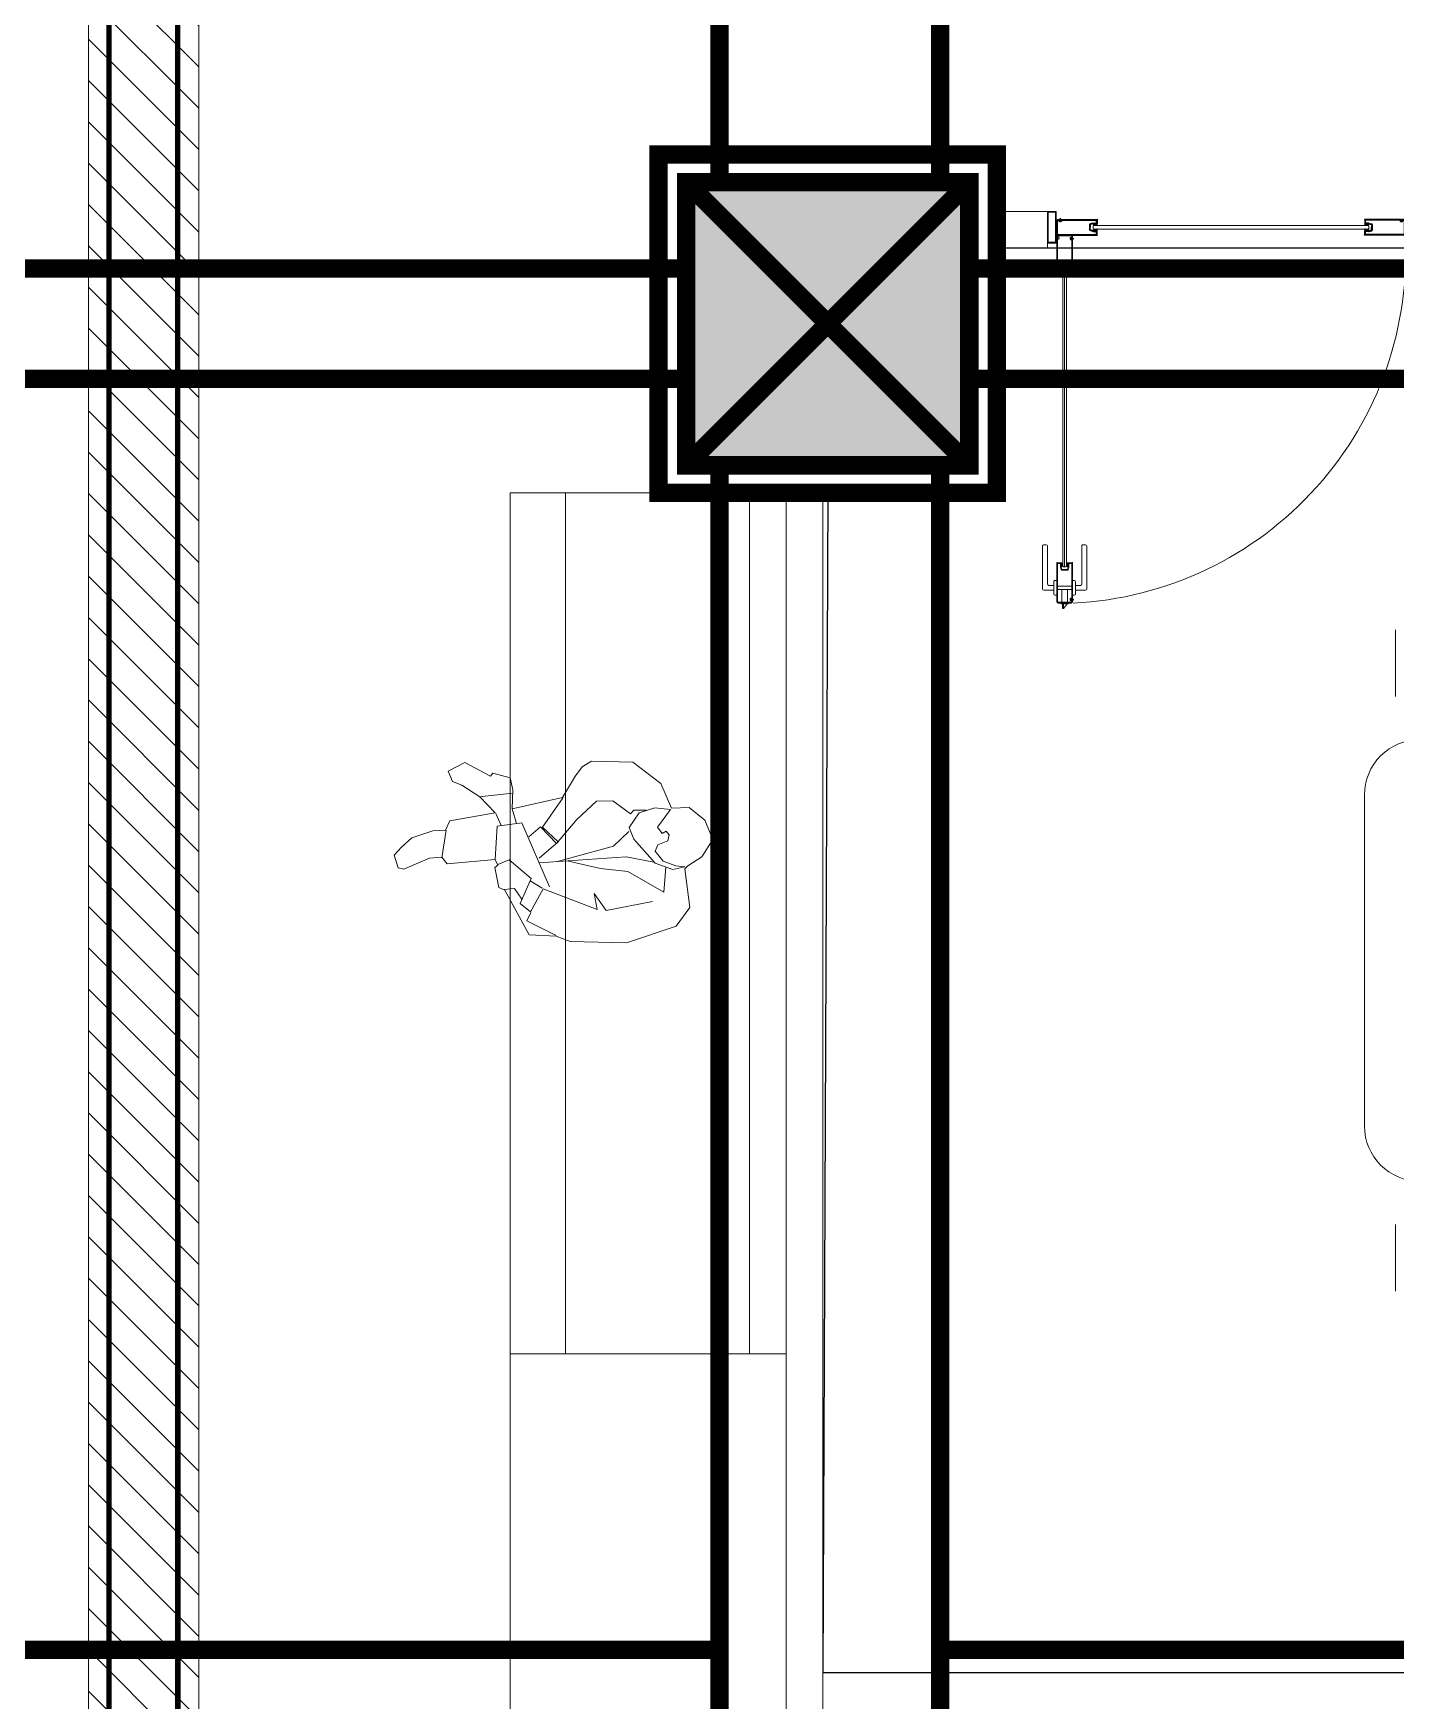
# Model space of a CAD drawing. Header units: millimetres. Extents: x -81374 to 485233, y -39075 to 157313.
# Drawn here: x 40441 to 44145, y -5063 to -532 of the extents above; entities that cross this region are included whole.
import ezdxf
from ezdxf.enums import TextEntityAlignment as Align

# ---------------------------------------------------------------- set-up
doc = ezdxf.new("R2010")
doc.units = ezdxf.units.MM
doc.linetypes.add('CENTER', pattern=[2, 1.25, -0.25, 0.25, -0.25])
doc.linetypes.add('HIDDEN', pattern=[0.375, 0.25, -0.125])
for name, color, linetype in [('2', 7, 'Continuous'), ('ceilings', 253, 'Continuous'), ('CEN', 252, 'CENTER'), ('Hatch 01_UC', 7, 'Continuous'), ('M-HVAC VRV PIPE', 152, 'Continuous')]:
    doc.layers.add(name, color=color, linetype=linetype)
for name, color, linetype, lineweight in [('CB-AC CABLE TRAY', 213, 'Continuous', 15), ('COPPER PIPE ', 4, 'Continuous', 30), ('G-IMPT', 8, 'Continuous', 5)]:
    doc.layers.add(name, color=color, linetype=linetype, lineweight=lineweight)
doc.styles.get("Standard").update_dxf_attribs({"font": 'arial.ttf'})

# ---------------------------------------------------------------- blocks, each defined once
blk = doc.blocks.new('ng')
at = {"layer": 'CEN', "color": 9, "linetype": 'HIDDEN', "lineweight": 0, "ltscale": 1500, "true_color": 0xc7c8ca}
for p, q in [((43504.9, 47819.7), (43504.9, 41150)), ((44104.9, 47819.7), (44104.9, 41150)), ((37748.3, 44369.7), (43504.9, 44369.7)), ((44104.9, 44369.7), (49521.3, 44369.7)), ((43422.9, 40915), (38022.9, 40915)), ((49492.9, 40915), (44192.9, 40915)), ((43422.9, 40615), (38022.9, 40615)), ((49492.9, 40615), (44192.9, 40615)), ((43504.9, 40380), (43504.9, 34965.8)), ((44104.9, 40380), (44104.9, 34965.8))]:
    blk.add_line(p, q, dxfattribs=at)
at = {"layer": 'CEN', "color": 9, "linetype": 'Continuous', "lineweight": 0, "true_color": 0xc7c8ca}
for p, q in [((43425.4, 41150), (44195.4, 40380)), ((43425.4, 40380), (44195.4, 41150))]:
    blk.add_line(p, q, dxfattribs=at)
for points in [[(43350.4, 41225), (44270.4, 41225), (44270.4, 40305), (43350.4, 40305)], [(43425.4, 41150), (44195.4, 41150), (44195.4, 40380), (43425.4, 40380)]]:
    blk.add_lwpolyline(points, close=True, dxfattribs=at)
blk = doc.blocks.new('A$C4A242C7C')
at = {"layer": '2', "color": 6, "linetype": 'Continuous'}
for p, q in [((0, 4), (0, 115.4)), ((0.4, 115.8), (0.6, 115.8)), ((1.4, 115), (13, 115)), ((2, 113), (10.5, 113)), ((2, 4), (2, 113)), ((10.5, 103.9), (10.5, 113)), ((10.6, 103.4), (12.8, 95.2)), ((14, 111.3), (12.5, 111.3)), ((12.5, 104.8), (12.5, 111.3)), ((14, 104.8), (12.5, 104.8)), ((14.8, 103.8), (12.5, 103.8)), ((12.5, 103.8), (14.7, 95.7)), ((13, 115), (13, 112.6)), ((14.7, 112.6), (13, 112.6)), ((14, 110), (14, 111.3)), ((14, 106.1), (14, 104.8)), ((14.3, 109.8), (15, 110)), ((14.3, 106.3), (15, 106.1)), ((14.7, 112.6), (15.2, 110.4)), ((14.7, 95.7), (22.5, 95.7)), ((14.8, 103.8), (15.2, 105.6)), ((30.3, 95.7), (22.5, 95.7)), ((30.3, 112.6), (29.8, 110.4)), ((30.2, 103.8), (29.8, 105.6)), ((30.7, 109.8), (30, 110)), ((30.7, 106.3), (30, 106.1)), ((30.2, 103.8), (32.5, 103.8)), ((32, 112.6), (30.3, 112.6)), ((32.5, 103.8), (30.3, 95.7)), ((31, 111.3), (32.5, 111.3)), ((31, 110), (31, 111.3)), ((31, 106.1), (31, 104.8)), ((31, 104.8), (32.5, 104.8)), ((32, 115), (32, 112.6)), ((43.6, 115), (32, 115)), ((34.4, 103.4), (32.2, 95.2)), ((32.5, 104.8), (32.5, 111.3)), ((34.5, 113), (43, 113)), ((34.5, 103.9), (34.5, 113)), ((43, 14.2), (43, 113)), ((44.6, 115.8), (44.4, 115.8)), ((45, 11.7), (45, 115.4)), ((30.3, 93.7), (14.7, 93.7)), ((4, 2), (41, 2)), ((4, 0), (41, 0)), ((38.5, 8.4), (38.5, 11.7)), ((42.5, 13.7), (40.5, 13.7)), ((40.5, 8.8), (40.5, 11.3)), ((42.5, 6.4), (40.5, 6.4)), ((44, 11.7), (40.9, 11.7)), ((44, 8.4), (40.9, 8.4)), ((43, 4), (43, 5.9)), ((44, 11.6), (44, 11.7)), ((44, 8.4), (44, 8.5)), ((44.4, 11.2), (44.5, 11.2)), ((44.4, 8.9), (44.5, 8.9)), ((45, 4), (45, 8.4))]:
    blk.add_line(p, q, dxfattribs=at)
for centre, radius, start, end in [((0.4, 115.4), 0.4, 90, 180), ((0.6, 115.4), 0.4, 0, 90), ((1.4, 115.4), 0.4, 180, 270), ((12.5, 103.9), 2, 180, 195), ((14.7, 95.7), 2, 195, 270), ((14.2, 110), 0.2, 180, 285), ((14.2, 106.1), 0.2, 75, 180), ((14.8, 110.3), 0.4, 285, 15), ((14.8, 105.7), 0.4, 345, 75), ((30.1, 110.3), 0.4, 165, 255), ((30.1, 105.7), 0.4, 105, 195), ((30.3, 95.7), 2, 270, 345), ((30.8, 110), 0.2, 255, 0), ((30.8, 106.1), 0.2, 0, 105), ((32.5, 103.9), 2, 345, 0), ((43.6, 115.4), 0.4, 270, 0), ((44.4, 115.4), 0.4, 90, 180), ((44.6, 115.4), 0.4, 0, 90), ((4, 4), 4, 180, 270), ((4, 4), 2, 180, 270), ((40.5, 11.7), 2, 90, 180), ((40.5, 8.4), 2, 180, 270), ((40.9, 11.3), 0.4, 90, 180), ((40.9, 8.8), 0.4, 180, 270), ((41, 4), 4, 270, 0), ((41, 4), 2, 270, 0), ((42.5, 14.2), 0.5, 270, 0), ((42.5, 5.9), 0.5, 0, 90), ((44.4, 11.6), 0.4, 180, 270), ((44.4, 8.5), 0.4, 90, 180), ((44.5, 11.7), 0.5, 270, 0), ((44.5, 8.4), 0.5, 0, 90)]:
    blk.add_arc(centre, radius, start, end, dxfattribs=at)
blk = doc.blocks.new('floor plan 1')
at = {"layer": 'G-IMPT', "ltscale": 500}
h = blk.add_hatch(color=8, dxfattribs=at)
h.dxf.hatch_style = 1
h.paths.add_polyline_path([(15185.1, -37369.6), (15955.1, -37369.6), (15955.1, -38139.6), (15185.1, -38139.6)])
at = {"layer": 'G-IMPT', "color": 8, "ltscale": 500}
for p, q in [((15583, -31216.5), (15583, -37294.6)), ((15683, -37294.6), (15683, -31216.5)), ((16433, -31954.9), (16433, -34954.9)), ((15583, -34088.1), (15583, -33988.1)), ((9088, -34088.1), (15583, -34088.1)), ((15683, -34954.9), (16433, -34954.9)), ((16433, -34954.9), (15683, -34954.9)), ((15683, -34954.9), (15683, -37294.6)), ((16283, -34954.9), (15783, -34954.9)), ((15783, -34954.9), (15783, -37294.6)), ((16283, -37294.6), (16283, -34954.9)), ((16433, -37294.6), (16433, -34954.9)), ((14026.3, -35125.4), (14026.3, -35306.3)), ((14111, -35573.9), (14111, -36473.9)), ((15683, -36675.2), (15683, -36775.2)), ((14026.3, -36922.4), (14026.3, -36741.4)), ((14896.7, -37020.1), (14896.7, -37053.5)), ((14904.7, -37016.8), (14900, -37016.8)), ((14903.5, -37004.2), (14901, -37003.5)), ((14903.5, -37004.4), (14901, -37003.9)), ((14903.5, -37004.6), (14901, -37004.3)), ((14903.5, -37004.8), (14901, -37004.8)), ((14903.5, -37005), (14901, -37005.2)), ((14903.5, -37005.2), (14901, -37005.7)), ((14903.5, -37005.4), (14901, -37006.1)), ((14903.5, -37005.4), (14903.5, -37004.2)), ((14908.8, -37004.2), (14903.5, -37004.2)), ((14908.8, -37005.4), (14903.5, -37005.4)), ((14904.7, -36999.2), (14904.7, -37003.3)), ((14904.7, -37006.4), (14904.7, -37105.3)), ((14905.2, -37003.8), (14905.2, -37003.8)), ((14905.2, -37006), (14905.2, -37006)), ((14905.3, -37005.4), (14905.3, -37004.2)), ((14905.6, -37003.3), (14905.6, -37003.4)), ((14905.6, -37003.3), (14908.6, -37003.3)), ((14905.6, -37006.4), (14905.6, -37006.4)), ((14905.6, -37006.4), (14908.6, -37006.4)), ((14906.6, -36999.2), (14906.6, -37000.9)), ((14906.6, -37008.8), (14906.6, -37103)), ((14907.1, -37001.4), (14909, -37001.4)), ((14907.1, -37005.4), (14907.1, -37004.2)), ((14907.1, -37008.4), (14909, -37008.4)), ((14943.7, -36995.4), (14908.5, -36995.4)), ((14943.7, -36997.3), (14908.5, -36997.3)), ((14908.8, -37005.4), (14908.8, -37004.2)), ((14909, -37003.7), (14909, -37006.1)), ((14910.9, -37003.3), (14910.9, -37006.4)), ((14916.6, -36993.2), (14916.6, -36995.4)), ((14935.6, -36993.2), (14916.6, -36993.2)), ((14916.6, -36995.4), (14935.6, -36995.4)), ((14917.5, -36995.4), (14917.5, -36996.9)), ((14934.7, -36995.4), (14917.5, -36995.4)), ((14917.5, -36996.9), (14934.7, -36996.9)), ((14918.5, -37032), (14918.5, -36996.9)), ((14918.5, -36996.9), (14933.8, -36996.9)), ((14920.4, -36991.8), (14929, -36980.4)), ((14920.4, -36993.2), (14920.4, -36991.8)), ((14929, -36993.2), (14929, -36980.4)), ((14929, -36980.4), (14931.8, -36980.4)), ((14931.8, -36980.4), (14931.8, -36993.2)), ((14933.8, -36996.9), (14933.8, -37032)), ((14934.7, -36996.9), (14934.7, -36995.4)), ((14935.6, -36995.4), (14935.6, -36993.2)), ((14945.6, -36999.2), (14945.6, -37103)), ((14947.5, -36999.2), (14947.5, -37105.3)), ((14947.5, -37016.8), (14952.2, -37016.8)), ((14955.5, -37020.1), (14955.5, -37053.5)), ((14866.2, -37033.5), (14866.2, -37150.6)), ((14896.7, -37030.1), (14869.6, -37030.1)), ((14879.6, -37150.6), (14879.6, -37046.8)), ((14882.9, -37043.5), (14896.7, -37043.5)), ((14900, -37056.8), (14904.7, -37056.8)), ((14904.7, -37041.6), (14904.7, -37032)), ((14904.7, -37032), (14947.5, -37032)), ((14947.5, -37041.6), (14904.7, -37041.6)), ((14933.8, -37032), (14918.5, -37032)), ((14947.5, -37032), (14947.5, -37041.6)), ((14952.2, -37056.8), (14947.5, -37056.8)), ((14955.5, -37030.1), (14982.7, -37030.1)), ((14969.3, -37043.5), (14955.5, -37043.5)), ((14972.7, -37150.6), (14972.7, -37046.8)), ((14986, -37033.5), (14986, -37150.6)), ((14905.1, -37105.6), (14905.2, -37105.6)), ((14906, -37104.9), (14917.1, -37104.9)), ((14914.7, -37103), (14906.6, -37103)), ((14914.7, -37093.8), (14916.8, -37086)), ((14914.7, -37094.3), (14914.7, -37103)), ((14916.6, -37094.2), (14918.7, -37086.5)), ((14918.7, -37094.2), (14916.6, -37094.2)), ((14918, -37095.1), (14916.6, -37095.1)), ((14916.6, -37095.1), (14916.6, -37101.3)), ((14918, -37101.3), (14916.6, -37101.3)), ((14917.1, -37102.6), (14918.6, -37102.6)), ((14917.1, -37104.9), (14917.1, -37102.6)), ((14918, -37096.4), (14918, -37095.1)), ((14918, -37100.1), (14918, -37101.3)), ((14918.2, -37096.5), (14918.9, -37096.4)), ((14918.2, -37099.9), (14918.9, -37100.1)), ((14918.6, -37102.6), (14919.2, -37100.5)), ((14918.7, -37084.6), (14933.5, -37084.6)), ((14918.7, -37086.5), (14926.1, -37086.5)), ((14918.7, -37094.2), (14919.2, -37095.9)), ((14921.3, -37095.6), (14922.8, -37094.1)), ((14921.3, -37095.6), (14921.3, -37895.1)), ((14922.8, -37094.1), (14929.4, -37094.1)), ((14933.5, -37086.5), (14926.1, -37086.5)), ((14926.1, -37094.1), (14926.1, -37896.6)), ((14929.4, -37094.1), (14930.9, -37095.6)), ((14930.9, -37895.1), (14930.9, -37095.6)), ((14933.5, -37094.2), (14933, -37095.9)), ((14933.6, -37102.6), (14933, -37100.5)), ((14934, -37096.5), (14933.3, -37096.4)), ((14934, -37099.9), (14933.3, -37100.1)), ((14935.6, -37094.2), (14933.5, -37086.5)), ((14933.5, -37094.2), (14935.6, -37094.2)), ((14933.6, -37102.6), (14935.2, -37102.6)), ((14934.2, -37095.1), (14935.6, -37095.1)), ((14934.2, -37096.4), (14934.2, -37095.1)), ((14934.2, -37100.1), (14934.2, -37101.3)), ((14934.2, -37101.3), (14935.6, -37101.3)), ((14935.2, -37104.9), (14935.2, -37102.6)), ((14946.2, -37104.9), (14935.2, -37104.9)), ((14937.5, -37093.8), (14935.4, -37086)), ((14935.6, -37095.1), (14935.6, -37101.3)), ((14937.5, -37094.3), (14937.5, -37103)), ((14945.6, -37103), (14937.5, -37103)), ((14947.2, -37105.6), (14947, -37105.6)), ((14869.6, -37153.9), (14876.2, -37153.9)), ((14982.7, -37153.9), (14976, -37153.9)), ((15583, -37294.6), (15683, -37294.6)), ((15683, -37294.6), (16433, -37294.6)), ((15783, -37294.6), (16283, -37294.6)), ((14904.7, -37984.3), (14904.7, -37885.4)), ((14905.1, -37885.1), (14905.2, -37885.1)), ((14906, -37885.8), (14917.1, -37885.8)), ((14917.1, -37885.8), (14917.1, -37888.1)), ((14935.2, -37885.8), (14935.2, -37888.1)), ((14946.2, -37885.8), (14935.2, -37885.8)), ((14947.2, -37885.1), (14947, -37885.1)), ((14947.5, -37991.5), (14947.5, -37885.4)), ((14914.7, -37887.7), (14906.6, -37887.7)), ((14906.6, -37981.9), (14906.6, -37887.7)), ((14914.7, -37896.4), (14914.7, -37887.7)), ((14914.7, -37896.9), (14916.8, -37904.7)), ((14918, -37889.4), (14916.6, -37889.4)), ((14916.6, -37895.6), (14916.6, -37889.4)), ((14918, -37895.6), (14916.6, -37895.6)), ((14918.7, -37896.5), (14916.6, -37896.5)), ((14916.6, -37896.5), (14918.7, -37904.2)), ((14917.1, -37888.1), (14918.6, -37888.1)), ((14918, -37890.6), (14918, -37889.4)), ((14918, -37894.3), (14918, -37895.6)), ((14918.2, -37890.8), (14918.9, -37890.6)), ((14918.2, -37894.2), (14918.9, -37894.3)), ((14918.6, -37888.1), (14919.2, -37890.2)), ((14918.7, -37896.5), (14919.2, -37894.8)), ((14918.7, -37904.2), (14926.1, -37904.2)), ((14918.7, -37906.1), (14933.5, -37906.1)), ((14921.3, -37895.1), (14922.8, -37896.6)), ((14922.8, -37896.6), (14929.4, -37896.6)), ((14933.5, -37904.2), (14926.1, -37904.2)), ((14929.4, -37896.6), (14930.9, -37895.1)), ((14933.6, -37888.1), (14933, -37890.2)), ((14933.5, -37896.5), (14933, -37894.8)), ((14934, -37890.8), (14933.3, -37890.6)), ((14934, -37894.2), (14933.3, -37894.3)), ((14933.5, -37896.5), (14935.6, -37896.5)), ((14935.6, -37896.5), (14933.5, -37904.2)), ((14933.6, -37888.1), (14935.2, -37888.1)), ((14934.2, -37890.6), (14934.2, -37889.4)), ((14934.2, -37889.4), (14935.6, -37889.4)), ((14934.2, -37894.3), (14934.2, -37895.6)), ((14934.2, -37895.6), (14935.6, -37895.6)), ((14937.5, -37896.9), (14935.4, -37904.7)), ((14935.6, -37895.6), (14935.6, -37889.4)), ((14945.6, -37887.7), (14937.5, -37887.7)), ((14937.5, -37896.4), (14937.5, -37887.7)), ((14945.6, -37991.5), (14945.6, -37887.7)), ((14949.3, -38059.6), (14949.3, -37973.9)), ((14949.3, -37973.9), (14973.1, -37973.9)), ((14951.2, -38057.7), (14951.2, -37975.8)), ((14951.2, -37975.8), (14971.2, -37975.8)), ((14971.2, -37975.8), (14971.2, -38057.7)), ((15110.1, -37959.6), (14973.1, -37959.6)), ((14973.1, -38059.6), (14973.1, -37959.6)), ((14973.1, -37973.9), (14973.1, -38059.6)), ((15110.1, -38059.6), (15110.1, -37959.6)), ((14099.5, -38013.4), (14101, -38012)), ((14099.5, -38020.1), (14099.5, -38013.4)), ((14101, -38021.5), (14099.5, -38020.1)), ((14847.3, -38012), (14101, -38012)), ((14101, -38021.5), (14847.3, -38021.5)), ((14848.7, -38013.4), (14847.3, -38012)), ((14847.3, -38021.5), (14848.7, -38020.1)), ((14848.7, -38020.1), (14848.7, -38013.4)), ((14903.5, -37985.2), (14901, -37984.5)), ((14903.5, -37985.4), (14901, -37984.9)), ((14903.5, -37985.6), (14901, -37985.4)), ((14903.5, -37985.8), (14901, -37985.8)), ((14903.5, -37986), (14901, -37986.3)), ((14903.5, -37986.3), (14901, -37986.7)), ((14903.5, -37986.4), (14901, -37987.2)), ((14903.5, -37985.2), (14903.5, -37986.4)), ((14908.8, -37985.2), (14903.5, -37985.2)), ((14908.8, -37986.4), (14903.5, -37986.4)), ((14904.7, -37991.5), (14904.7, -37987.4)), ((14905.2, -37984.7), (14905.2, -37984.7)), ((14905.2, -37986.9), (14905.2, -37986.9)), ((14905.3, -37985.2), (14905.3, -37986.4)), ((14905.6, -37984.4), (14905.6, -37984.3)), ((14905.6, -37984.3), (14908.6, -37984.3)), ((14905.6, -37987.4), (14905.6, -37987.3)), ((14905.6, -37987.4), (14908.6, -37987.4)), ((14906.6, -37991.5), (14906.6, -37989.8)), ((14907.1, -37982.4), (14909, -37982.4)), ((14907.1, -37985.2), (14907.1, -37986.4)), ((14907.1, -37989.3), (14909, -37989.3)), ((14943.7, -37993.4), (14908.5, -37993.4)), ((14943.7, -37995.4), (14908.5, -37995.4)), ((14908.8, -37985.2), (14908.8, -37986.4)), ((14909, -37987), (14909, -37984.6)), ((14910.9, -37987.4), (14910.9, -37984.3)), ((14947.5, -37991.9), (14947.5, -38037.3)), ((14949.3, -38037.3), (14949.3, -37990.5)), ((14937.4, -38039.4), (14936.7, -38041.9)), ((14937.6, -38039.4), (14937.1, -38041.9)), ((14937.4, -38034.1), (14938.6, -38034.1)), ((14937.4, -38034.1), (14937.4, -38039.4)), ((14937.4, -38035.8), (14938.6, -38035.8)), ((14937.4, -38037.6), (14938.6, -38037.6)), ((14937.4, -38039.4), (14938.6, -38039.4)), ((14937.8, -38039.4), (14937.6, -38041.9)), ((14938, -38039.4), (14938, -38041.9)), ((14938.2, -38039.4), (14938.5, -38041.9)), ((14938.4, -38039.4), (14938.9, -38041.9)), ((14938.6, -38034.1), (14938.6, -38039.4)), ((14938.6, -38039.4), (14939.3, -38041.9)), ((14947.5, -38037.3), (14949.3, -38037.3)), ((14973.1, -38059.6), (14949.3, -38059.6)), ((14971.2, -38057.7), (14951.2, -38057.7)), ((14973.1, -38059.6), (15110.1, -38059.6))]:
    blk.add_line(p, q, dxfattribs=at)
at = {"layer": 'G-IMPT', "color": 8, "ltscale": 500, "extrusion": (2.11684e-07, 2.05364e-07, 1)}
for p, q in [((15982.2, -36117.5, -2), (16116.9, -36071.9, -2)), ((16116.9, -36071.9, -2), (16269.9, -36075.8, -2)), ((15945.3, -36167.4, -2), (15982.2, -36117.5, -2)), ((16269.9, -36075.8, -2), (16308.1, -36090.1, -2)), ((16308.1, -36090.1, -2), (16382, -36093.2, -2)), ((16387.8, -36131.2, -2), (16308.3, -36091.9, -2)), ((16382, -36093.2, -2), (16448.2, -36214.9, -2)), ((16046.3, -36184.2, -2), (16172.3, -36159.7, -2)), ((16172.3, -36159.7, -2), (16204.7, -36205.9, -2)), ((16204.7, -36205.9, -2), (16196.5, -36162.7, -2)), ((16196.5, -36162.7, -2), (16343.9, -36218.6, -2)), ((16343.9, -36218.6, -2), (16377.7, -36156.2, -2)), ((16377.5, -36154.4, -2), (16387.8, -36131.2, -2)), ((16377.7, -36156.2, -2), (16405.8, -36178.9, -2)), ((15958.3, -36272.7, -2), (15945.3, -36167.4, -2)), ((16405.8, -36178.9, -2), (16376.3, -36246.4, -2)), ((16421.2, -36219.6, -2), (16401.5, -36190.4, -2)), ((16010.2, -36277.7, -2), (16015.9, -36209.5, -2)), ((16015.9, -36209.5, -2), (16113.7, -36265.3, -2)), ((16401.7, -36398.2, -2), (16326.1, -36224.2, -2)), ((16379.3, -36240.6, -2), (16345.9, -36220.3, -2)), ((16376.3, -36246.4, -2), (16435.6, -36297.6, -2)), ((16450.2, -36216.5, -2), (16421.2, -36219.6, -2)), ((16448.2, -36214.9, -2), (16463.7, -36222.4, -2)), ((16463.7, -36222.4, -2), (16475, -36276.4, -2)), ((15912.2, -36305.2, -2), (15950, -36280.9, -2)), ((15950, -36280.9, -2), (15958.3, -36272.7, -2)), ((15958.9, -36278.1, -2), (15991.2, -36271, -2)), ((15983.1, -36281.1, -2), (15958.9, -36278.1, -2)), ((16017.6, -36293.9, -2), (15983.1, -36281.1, -2)), ((15991.2, -36271, -2), (16039, -36288, -2)), ((16038.8, -36321.1, -2), (16017.6, -36293.9, -2)), ((16039, -36288, -2), (16097.4, -36353.4, -2)), ((16043, -36291.2, -2), (16118, -36305.3, -2)), ((16113.7, -36265.3, -2), (16188.1, -36273.9, -2)), ((16118, -36305.3, -2), (16354.4, -36289.3, -2)), ((16152.4, -36334.7, -2), (16304.9, -36292.7, -2)), ((16188.1, -36273.9, -2), (16274.8, -36294.1, -2)), ((16435.6, -36297.6, -2), (16466.7, -36284.6, -2)), ((16475, -36276.4, -2), (16466.5, -36282.8, -2)), ((16466.5, -36282.8, -2), (16473.7, -36298.6, -2)), ((16473.7, -36298.6, -2), (16469.1, -36389.1, -2)), ((16473.7, -36298.6, -2), (16604.7, -36286.4, -2)), ((16604.7, -36286.4, -2), (16619.5, -36305, -2)), ((16652.2, -36301.6, -2), (16722.6, -36272, -2)), ((16722.6, -36272, -2), (16737.7, -36275.9, -2)), ((16737.7, -36275.9, -2), (16748.6, -36309.7, -2)), ((15882.3, -36352.5, -2), (15912.2, -36305.2, -2)), ((16005, -36348.6, -2), (16031.5, -36338.4, -2)), ((16031.5, -36338.4, -2), (16038.8, -36321.1, -2)), ((16110.6, -36374.1, -2), (16152.4, -36334.7, -2)), ((16307.5, -36342, -2), (16251.9, -36406.8, -2)), ((16302.4, -36346.3, -2), (16354.6, -36302.1, -2)), ((16350.9, -36387.1, -2), (16307.5, -36342, -2)), ((16607.1, -36378.1, -2), (16619.3, -36303.2, -2)), ((16619.5, -36305, -2), (16652.2, -36301.6, -2)), ((16729, -36332, -2), (16700.2, -36356.8, -2)), ((16748.6, -36309.7, -2), (16729, -36332, -2)), ((15904.5, -36405.3, -2), (15882.3, -36352.5, -2)), ((15997.6, -36434, -2), (16032.9, -36386.1, -2)), ((16001.3, -36365.5, -2), (16005, -36348.6, -2)), ((16009.7, -36375.7, -2), (16001.3, -36365.5, -2)), ((16020.1, -36369.1, -2), (16009.7, -36375.7, -2)), ((16032.9, -36386.1, -2), (16020.1, -36369.1, -2)), ((16110, -36385.2, -2), (16083, -36424.9, -2)), ((16097.4, -36353.4, -2), (16110, -36385.2, -2)), ((16289.6, -36467.1, -2), (16345.2, -36385.8, -2)), ((16345.2, -36385.8, -2), (16302.4, -36346.3, -2)), ((16382.9, -36359.7, -2), (16350.9, -36387.1, -2)), ((16469.1, -36389.1, -2), (16401.7, -36398.2, -2)), ((16472.4, -36423.7, -2), (16457.8, -36390.3, -2)), ((16608.9, -36377.9, -2), (16596.9, -36403.1, -2)), ((16643.6, -36376, -2), (16608.9, -36377.9, -2)), ((16700.2, -36356.8, -2), (16643.6, -36376, -2)), ((15946.7, -36439.4, -2), (15904.5, -36405.3, -2)), ((16040.3, -36438.6, -2), (15997.6, -36434, -2)), ((16083, -36424.9, -2), (16040.3, -36438.6, -2)), ((16096.7, -36432.6, -2), (16063.6, -36432.4, -2)), ((16106.6, -36422.3, -2), (16096.7, -36432.6, -2)), ((16154.5, -36457.7, -2), (16106.6, -36422.3, -2)), ((16251.9, -36406.8, -2), (16198.4, -36456.6, -2)), ((16427.7, -36435.8, -2), (16291.4, -36466.9, -2)), ((16427.7, -36435.8, -2), (16415.7, -36396.3, -2)), ((16425.9, -36487.5, -2), (16427.7, -36435.8, -2)), ((16596.9, -36403.1, -2), (16474.4, -36425.4, -2)), ((16474.4, -36425.4, -2), (16515.7, -36468.7, -2)), ((15994.4, -36438, -2), (15946.7, -36439.4, -2)), ((16023.5, -36504.7, -2), (15994.4, -36438, -2)), ((16198.4, -36456.6, -2), (16154.5, -36457.7, -2)), ((16291.4, -36466.9, -2), (16255.6, -36526, -2)), ((16426.7, -36478.2, -2), (16517.6, -36468.5, -2)), ((16515.7, -36468.7, -2), (16565, -36500.2, -2)), ((16100.3, -36563, -2), (16023.5, -36504.7, -2)), ((16255.6, -36526, -2), (16237.8, -36549.9, -2)), ((16433, -36519.9, -2), (16425.9, -36487.5, -2)), ((16480.4, -36533.2, -2), (16433, -36519.9, -2)), ((16486.9, -36525.1, -2), (16480.4, -36533.2, -2)), ((16556.9, -36561.8, -2), (16486.9, -36525.1, -2)), ((16565, -36500.2, -2), (16590, -36510.5, -2)), ((16590, -36510.5, -2), (16602.2, -36538.6, -2)), ((16211.9, -36565.5, -2), (16100.3, -36563, -2)), ((16237.8, -36549.9, -2), (16211.9, -36565.5, -2)), ((16602.2, -36538.6, -2), (16556.9, -36561.8, -2))]:
    blk.add_line(p, q, dxfattribs=at)
at = {"layer": 'G-IMPT', "color": 8, "ltscale": 500}
for centre, radius, start, end in [((15052.9, -34993.3), 5404, 332.8319, 83.305), ((13961, -35573.9), 150, 0, 90), ((13961, -36473.9), 150, 270, 0), ((14949.4, -37944.5), 950.6, 92.8185, 183.4941), ((14900, -37020.1), 3.33, 90, 180), ((14908.5, -36999.2), 3.81, 90, 180), ((14905.2, -37003.3), 0.476, 180, 270), ((14905.2, -37006.4), 0.476, 90, 180), ((14905.2, -37003.4), 0.381, 270, 0), ((14905.2, -37006.4), 0.381, 0, 90), ((14908.5, -36999.2), 1.9, 90, 180), ((14907.1, -37000.9), 0.476, 180, 270), ((14907.1, -37008.8), 0.476, 90, 180), ((14908.6, -37003.7), 0.381, 0, 90), ((14908.6, -37006.1), 0.381, 270, 0), ((14909, -37003.3), 1.9, 0, 90), ((14909, -37006.4), 1.9, 270, 0), ((14943.7, -36999.2), 3.81, 0, 90), ((14943.7, -36999.2), 1.9, 0, 90), ((14952.2, -37020.1), 3.33, 0, 90), ((14869.6, -37033.5), 3.33, 90, 180), ((14882.9, -37046.8), 3.33, 90, 180), ((14900, -37053.5), 3.33, 180, 270), ((14952.2, -37053.5), 3.33, 270, 0), ((14969.3, -37046.8), 3.33, 0, 90), ((14982.7, -37033.5), 3.33, 0, 90), ((14905.1, -37105.3), 0.381, 180, 270), ((14905.2, -37105.3), 0.381, 270, 0), ((14906, -37105.3), 0.381, 90, 180), ((14916.6, -37094.3), 1.9, 165, 180), ((14918.7, -37086.5), 1.9, 90, 165), ((14918.2, -37096.4), 0.19, 180, 285), ((14918.2, -37100.1), 0.19, 75, 180), ((14918.8, -37096), 0.381, 285, 15), ((14918.8, -37100.4), 0.381, 345, 75), ((14933.4, -37096), 0.381, 165, 255), ((14933.4, -37100.4), 0.381, 105, 195), ((14933.5, -37086.5), 1.9, 15, 90), ((14934, -37096.4), 0.19, 255, 0), ((14934, -37100.1), 0.19, 0, 105), ((14935.6, -37094.3), 1.9, 0, 15), ((14946.2, -37105.3), 0.381, 0, 90), ((14947, -37105.3), 0.381, 180, 270), ((14947.2, -37105.3), 0.381, 270, 0), ((14869.6, -37150.6), 3.33, 180, 270), ((14876.2, -37150.6), 3.33, 270, 0), ((14976, -37150.6), 3.33, 180, 270), ((14982.7, -37150.6), 3.33, 270, 0), ((14905.1, -37885.4), 0.381, 90, 180), ((14905.2, -37885.4), 0.381, 0, 90), ((14906, -37885.4), 0.381, 180, 270), ((14946.2, -37885.4), 0.381, 270, 0), ((14947, -37885.4), 0.381, 90, 180), ((14947.2, -37885.4), 0.381, 0, 90), ((14916.6, -37896.4), 1.9, 180, 195), ((14918.7, -37904.2), 1.9, 195, 270), ((14918.2, -37890.6), 0.19, 180, 285), ((14918.2, -37894.3), 0.19, 75, 180), ((14918.8, -37890.3), 0.381, 285, 15), ((14918.8, -37894.7), 0.381, 345, 75), ((14933.4, -37890.3), 0.381, 165, 255), ((14933.4, -37894.7), 0.381, 105, 195), ((14933.5, -37904.2), 1.9, 270, 345), ((14934, -37890.6), 0.19, 255, 0), ((14934, -37894.3), 0.19, 0, 105), ((14935.6, -37896.4), 1.9, 345, 0), ((14905.2, -37984.3), 0.476, 180, 270), ((14905.2, -37987.4), 0.476, 90, 180), ((14908.5, -37991.5), 3.81, 180, 270), ((14905.2, -37984.4), 0.381, 270, 0), ((14905.2, -37987.3), 0.381, 0, 90), ((14907.1, -37981.9), 0.476, 180, 270), ((14907.1, -37989.8), 0.476, 90, 180), ((14908.5, -37991.5), 1.9, 180, 270), ((14908.6, -37984.6), 0.381, 0, 90), ((14908.6, -37987), 0.381, 270, 0), ((14909, -37984.3), 1.9, 0, 90), ((14909, -37987.4), 1.9, 270, 0), ((14943.7, -37991.5), 3.81, 270, 0), ((14943.7, -37991.5), 1.9, 270, 0)]:
    blk.add_arc(centre, radius, start, end, dxfattribs=at)
at = {"layer": 'G-IMPT', "color": 8, "ltscale": 500, "extrusion": (0, 0, -1)}
blk.add_arc((-14945.7, -37987.7), 4.58, 246.5437, 218.2063, dxfattribs=at)
at = {"layer": 'G-IMPT', "color": 8, "ltscale": 500}
for points in [[(14921.4, -37104.2), (14917.1, -37103.7), (14919.2, -37103.3), (14920.4, -37103.9)], [(14921.4, -37105.2), (14917.1, -37104.9), (14917.1, -37103.7), (14921.4, -37104.2)], [(14921, -37099.9), (14918.7, -37099.8), (14919.5, -37099.6), (14920.3, -37099.6)], [(14920.3, -37100.3), (14919.5, -37100.1), (14918.7, -37099.8), (14921, -37099.9)], [(14920.4, -37103.9), (14919.2, -37103.3), (14919.4, -37101.4), (14920.4, -37101.6)], [(14920.3, -37100.9), (14919.4, -37100.8), (14919.5, -37100.1), (14920.3, -37100.3)], [(14921.1, -37101.2), (14919.4, -37101), (14919.4, -37100.8), (14920.3, -37100.9)], [(14920.4, -37101.6), (14919.4, -37101.4), (14919.4, -37101), (14921.1, -37101.2)], [(14920.3, -37099.6), (14919.5, -37099.6), (14919.6, -37098.4), (14920.3, -37098.7)], [(14920.3, -37098.7), (14919.6, -37098.4), (14919.6, -37097.7), (14921, -37098.5)], [(14930.8, -37104.2), (14935.2, -37103.7), (14933, -37103.3), (14931.8, -37103.9)], [(14930.8, -37105.2), (14935.2, -37104.9), (14935.2, -37103.7), (14930.8, -37104.2)], [(14931.1, -37101.2), (14932.8, -37101), (14932.8, -37100.8), (14931.9, -37100.9)], [(14931.8, -37101.6), (14932.8, -37101.4), (14932.8, -37101), (14931.1, -37101.2)], [(14932, -37098.7), (14932.6, -37098.4), (14932.6, -37097.7), (14931.2, -37098.5)], [(14931.3, -37099.9), (14933.5, -37099.8), (14932.7, -37099.6), (14931.9, -37099.6)], [(14931.9, -37100.3), (14932.8, -37100.1), (14933.5, -37099.8), (14931.3, -37099.9)], [(14931.8, -37103.9), (14933, -37103.3), (14932.8, -37101.4), (14931.8, -37101.6)], [(14931.9, -37099.6), (14932.7, -37099.6), (14932.6, -37098.4), (14932, -37098.7)], [(14931.9, -37100.9), (14932.8, -37100.8), (14932.8, -37100.1), (14931.9, -37100.3)], [(14921.4, -37885.5), (14917.1, -37885.8), (14917.1, -37887), (14921.4, -37886.5)], [(14930.8, -37885.5), (14935.2, -37885.8), (14935.2, -37887), (14930.8, -37886.5)], [(14921.4, -37886.5), (14917.1, -37887), (14919.2, -37887.5), (14920.4, -37886.8)], [(14920.3, -37890.4), (14919.5, -37890.6), (14918.7, -37890.9), (14921, -37890.8)], [(14921, -37890.8), (14918.7, -37890.9), (14919.5, -37891.1), (14920.3, -37891.1)], [(14920.4, -37886.8), (14919.2, -37887.5), (14919.4, -37889.3), (14920.4, -37889.1)], [(14920.4, -37889.1), (14919.4, -37889.3), (14919.4, -37889.7), (14921.1, -37889.5)], [(14921.1, -37889.5), (14919.4, -37889.7), (14919.4, -37889.9), (14920.3, -37889.8)], [(14920.3, -37889.8), (14919.4, -37889.9), (14919.5, -37890.6), (14920.3, -37890.4)], [(14920.3, -37891.1), (14919.5, -37891.1), (14919.6, -37892.3), (14920.3, -37892)], [(14920.3, -37892), (14919.6, -37892.3), (14919.6, -37893), (14921, -37892.3)], [(14930.8, -37886.5), (14935.2, -37887), (14933, -37887.5), (14931.8, -37886.8)], [(14931.8, -37889.1), (14932.8, -37889.3), (14932.8, -37889.7), (14931.1, -37889.5)], [(14931.1, -37889.5), (14932.8, -37889.7), (14932.8, -37889.9), (14931.9, -37889.8)], [(14932, -37892), (14932.6, -37892.3), (14932.6, -37893), (14931.2, -37892.3)], [(14931.9, -37890.4), (14932.8, -37890.6), (14933.5, -37890.9), (14931.3, -37890.8)], [(14931.3, -37890.8), (14933.5, -37890.9), (14932.7, -37891.1), (14931.9, -37891.1)], [(14931.8, -37886.8), (14933, -37887.5), (14932.8, -37889.3), (14931.8, -37889.1)], [(14931.9, -37889.8), (14932.8, -37889.9), (14932.8, -37890.6), (14931.9, -37890.4)], [(14931.9, -37891.1), (14932.7, -37891.1), (14932.6, -37892.3), (14932, -37892)]]:
    blk.add_3dface(points, dxfattribs=at)
at = {"layer": 'CEN', "linetype": 'Continuous'}
blk.add_blockref('ng', (-28240.4, -78519.6), dxfattribs=at)
at = {"layer": 'G-IMPT', "color": 8, "ltscale": 500, "yscale": 0.9523809523809526, "zscale": 0.9523809523809526}
for p, xscale, rotation in [((14000.7, -37995.3), 0.9523809523809526, 270), ((14947.5, -37995.4), -0.9523809523809526, 90)]:
    blk.add_blockref('A$C4A242C7C', p, dxfattribs=dict(at, xscale=xscale, rotation=rotation))
at = {"layer": 'G-IMPT', "color": 8, "ltscale": 500}
for rotation, p in [(359.9992, (39680.6, -4989.6, 0)), (359.9992, (35886.7, -10139.3, 0)), (270.0008, (28873.3, -20643.5, 0)), (359.9992, (11975.3, -26935.4, 0)), (359.9992, (15267.6, -26935.4, 0)), (359.9992, (26686.3, -26987.7, 0)), (270.0008, (15861.1, -28615, 0)), (89.9992, (23697.8, -33300.6, 0)), (89.9992, (23597.9, -35337.7, 0)), (89.9992, (23597.9, -37388.3, 0)), (359.9992, (13750.4, -37781.5, 0)), (89.9992, (23697.8, -40746.8, 0)), (89.9992, (23597.8, -44302.5, 0)), (89.9992, (23597.8, -46399.1, 0)), (89.9992, (23697.8, -48339.8, 0)), (89.9992, (23697.8, -54280, 0)), (359.9992, (27418.1, -55702.4, 0)), (89.9992, (9671.9, -65856.5, 0)), (359.9992, (4684.1, -67403.4, 0)), (359.9992, (8737.2, -67403.4, 0))]:
    blk.add_attdef('PARTITIONTYPE', text='', height=200, rotation=rotation, dxfattribs=at).set_placement(p, align=Align.MIDDLE_CENTER)
mesh = blk.add_polyface(dxfattribs=at)
corners = [(14104, -38010.9), (14103.8, -38010.2), (14103.1, -38010.3), (14103.8, -38011.6)]
mesh.append_faces([[corners[k] for k in face] for face in [(3, 2, 1, 0)]], dxfattribs={"color": 8})
mesh = blk.add_polyface(dxfattribs=at)
corners = [(14104, -38022.6), (14103.8, -38023.3), (14103.1, -38023.3), (14103.8, -38021.9)]
mesh.append_faces([[corners[k] for k in face] for face in [(0, 1, 2, 3)]], dxfattribs={"color": 8})
mesh = blk.add_polyface(dxfattribs=at)
corners = [(14105, -38011), (14105, -38010.2), (14103.8, -38010.2), (14104, -38010.9)]
mesh.append_faces([[corners[k] for k in face] for face in [(3, 2, 1, 0)]], dxfattribs={"color": 8})
mesh = blk.add_polyface(dxfattribs=at)
corners = [(14105.3, -38011.6), (14105.2, -38009.4), (14105, -38010.2), (14105, -38011)]
mesh.append_faces([[corners[k] for k in face] for face in [(3, 2, 1, 0)]], dxfattribs={"color": 8})
mesh = blk.add_polyface(dxfattribs=at)
corners = [(14105.3, -38021.9), (14105.2, -38024.2), (14105, -38023.4), (14105, -38022.6)]
mesh.append_faces([[corners[k] for k in face] for face in [(0, 1, 2, 3)]], dxfattribs={"color": 8})
mesh = blk.add_polyface(dxfattribs=at)
corners = [(14105.7, -38011), (14105.5, -38010.1), (14105.2, -38009.4), (14105.3, -38011.6)]
mesh.append_faces([[corners[k] for k in face] for face in [(3, 2, 1, 0)]], dxfattribs={"color": 8})
mesh = blk.add_polyface(dxfattribs=at)
corners = [(14105.7, -38022.6), (14105.5, -38023.4), (14105.2, -38024.2), (14105.3, -38021.9)]
mesh.append_faces([[corners[k] for k in face] for face in [(0, 1, 2, 3)]], dxfattribs={"color": 8})
mesh = blk.add_polyface(dxfattribs=at)
corners = [(14106.3, -38011), (14106.2, -38010.1), (14105.5, -38010.1), (14105.7, -38011)]
mesh.append_faces([[corners[k] for k in face] for face in [(3, 2, 1, 0)]], dxfattribs={"color": 8})
mesh = blk.add_polyface(dxfattribs=at)
corners = [(14106.6, -38011.7), (14106.4, -38010.1), (14106.2, -38010.1), (14106.3, -38011)]
mesh.append_faces([[corners[k] for k in face] for face in [(3, 2, 1, 0)]], dxfattribs={"color": 8})
mesh = blk.add_polyface(dxfattribs=at)
corners = [(14106.6, -38021.8), (14106.4, -38023.5), (14106.2, -38023.5), (14106.3, -38022.5)]
mesh.append_faces([[corners[k] for k in face] for face in [(0, 1, 2, 3)]], dxfattribs={"color": 8})
mesh = blk.add_polyface(dxfattribs=at)
corners = [(14107, -38011), (14106.8, -38010), (14106.4, -38010.1), (14106.6, -38011.7)]
mesh.append_faces([[corners[k] for k in face] for face in [(3, 2, 1, 0)]], dxfattribs={"color": 8})
mesh = blk.add_polyface(dxfattribs=at)
corners = [(14107, -38022.5), (14106.8, -38023.5), (14106.4, -38023.5), (14106.6, -38021.8)]
mesh.append_faces([[corners[k] for k in face] for face in [(0, 1, 2, 3)]], dxfattribs={"color": 8})
mesh = blk.add_polyface(dxfattribs=at)
corners = [(14109.3, -38011.1), (14108.6, -38009.9), (14106.8, -38010), (14107, -38011)]
mesh.append_faces([[corners[k] for k in face] for face in [(3, 2, 1, 0)]], dxfattribs={"color": 8})
mesh = blk.add_polyface(dxfattribs=at)
corners = [(14109.6, -38012.1), (14109.1, -38007.7), (14108.6, -38009.9), (14109.3, -38011.1)]
mesh.append_faces([[corners[k] for k in face] for face in [(3, 2, 1, 0)]], dxfattribs={"color": 8})
mesh = blk.add_polyface(dxfattribs=at)
corners = [(14109.6, -38021.5), (14109.1, -38025.8), (14108.6, -38023.7), (14109.3, -38022.4)]
mesh.append_faces([[corners[k] for k in face] for face in [(0, 1, 2, 3)]], dxfattribs={"color": 8})
mesh = blk.add_polyface(dxfattribs=at)
corners = [(14110.6, -38012.1), (14110.3, -38007.7), (14109.1, -38007.7), (14109.6, -38012.1)]
mesh.append_faces([[corners[k] for k in face] for face in [(3, 2, 1, 0)]], dxfattribs={"color": 8})
mesh = blk.add_polyface(dxfattribs=at)
corners = [(14110.6, -38021.5), (14110.3, -38025.8), (14109.1, -38025.8), (14109.6, -38021.5)]
mesh.append_faces([[corners[k] for k in face] for face in [(0, 1, 2, 3)]], dxfattribs={"color": 8})
mesh = blk.add_polyface(dxfattribs=at)
corners = [(14837.6, -38012.1), (14838, -38007.7), (14839.2, -38007.7), (14838.7, -38012.1)]
mesh.append_faces([[corners[k] for k in face] for face in [(0, 1, 2, 3)]], dxfattribs={"color": 8})
mesh = blk.add_polyface(dxfattribs=at)
corners = [(14837.6, -38021.5), (14838, -38025.8), (14839.2, -38025.8), (14838.7, -38021.5)]
mesh.append_faces([[corners[k] for k in face] for face in [(3, 2, 1, 0)]], dxfattribs={"color": 8})
mesh = blk.add_polyface(dxfattribs=at)
corners = [(14838.7, -38012.1), (14839.2, -38007.7), (14839.6, -38009.9), (14839, -38011.1)]
mesh.append_faces([[corners[k] for k in face] for face in [(0, 1, 2, 3)]], dxfattribs={"color": 8})
mesh = blk.add_polyface(dxfattribs=at)
corners = [(14838.7, -38021.5), (14839.2, -38025.8), (14839.6, -38023.7), (14839, -38022.4)]
mesh.append_faces([[corners[k] for k in face] for face in [(3, 2, 1, 0)]], dxfattribs={"color": 8})
mesh = blk.add_polyface(dxfattribs=at)
corners = [(14839, -38011.1), (14839.6, -38009.9), (14841.5, -38010), (14841.3, -38011)]
mesh.append_faces([[corners[k] for k in face] for face in [(0, 1, 2, 3)]], dxfattribs={"color": 8})
mesh = blk.add_polyface(dxfattribs=at)
corners = [(14841.3, -38011), (14841.5, -38010), (14841.9, -38010.1), (14841.7, -38011.7)]
mesh.append_faces([[corners[k] for k in face] for face in [(0, 1, 2, 3)]], dxfattribs={"color": 8})
mesh = blk.add_polyface(dxfattribs=at)
corners = [(14841.3, -38022.5), (14841.5, -38023.5), (14841.9, -38023.5), (14841.7, -38021.8)]
mesh.append_faces([[corners[k] for k in face] for face in [(3, 2, 1, 0)]], dxfattribs={"color": 8})
mesh = blk.add_polyface(dxfattribs=at)
corners = [(14841.7, -38011.7), (14841.9, -38010.1), (14842.1, -38010.1), (14842, -38011)]
mesh.append_faces([[corners[k] for k in face] for face in [(0, 1, 2, 3)]], dxfattribs={"color": 8})
mesh = blk.add_polyface(dxfattribs=at)
corners = [(14841.7, -38021.8), (14841.9, -38023.5), (14842.1, -38023.5), (14842, -38022.5)]
mesh.append_faces([[corners[k] for k in face] for face in [(3, 2, 1, 0)]], dxfattribs={"color": 8})
mesh = blk.add_polyface(dxfattribs=at)
corners = [(14842, -38011), (14842.1, -38010.1), (14842.8, -38010.1), (14842.6, -38011)]
mesh.append_faces([[corners[k] for k in face] for face in [(0, 1, 2, 3)]], dxfattribs={"color": 8})
mesh = blk.add_polyface(dxfattribs=at)
corners = [(14842.6, -38011), (14842.8, -38010.1), (14843, -38009.4), (14843, -38011.6)]
mesh.append_faces([[corners[k] for k in face] for face in [(0, 1, 2, 3)]], dxfattribs={"color": 8})
mesh = blk.add_polyface(dxfattribs=at)
corners = [(14842.6, -38022.6), (14842.8, -38023.4), (14843, -38024.2), (14843, -38021.9)]
mesh.append_faces([[corners[k] for k in face] for face in [(3, 2, 1, 0)]], dxfattribs={"color": 8})
mesh = blk.add_polyface(dxfattribs=at)
corners = [(14843, -38011.6), (14843, -38009.4), (14843.3, -38010.2), (14843.3, -38011)]
mesh.append_faces([[corners[k] for k in face] for face in [(0, 1, 2, 3)]], dxfattribs={"color": 8})
mesh = blk.add_polyface(dxfattribs=at)
corners = [(14843, -38021.9), (14843, -38024.2), (14843.3, -38023.4), (14843.3, -38022.6)]
mesh.append_faces([[corners[k] for k in face] for face in [(3, 2, 1, 0)]], dxfattribs={"color": 8})
mesh = blk.add_polyface(dxfattribs=at)
corners = [(14843.3, -38011), (14843.3, -38010.2), (14844.5, -38010.3), (14844.2, -38010.9)]
mesh.append_faces([[corners[k] for k in face] for face in [(0, 1, 2, 3)]], dxfattribs={"color": 8})
mesh = blk.add_polyface(dxfattribs=at)
corners = [(14844.2, -38010.9), (14844.5, -38010.3), (14845.2, -38010.3), (14844.4, -38011.7)]
mesh.append_faces([[corners[k] for k in face] for face in [(0, 1, 2, 3)]], dxfattribs={"color": 8})
mesh = blk.add_polyface(dxfattribs=at)
corners = [(14844.2, -38022.6), (14844.5, -38023.3), (14845.2, -38023.3), (14844.4, -38021.9)]
mesh.append_faces([[corners[k] for k in face] for face in [(3, 2, 1, 0)]], dxfattribs={"color": 8})
mesh = blk.add_polyface(dxfattribs=at)
corners = [(14105, -38022.6), (14105, -38023.4), (14103.8, -38023.3), (14104, -38022.6)]
mesh.append_faces([[corners[k] for k in face] for face in [(0, 1, 2, 3)]], dxfattribs={"color": 8})
mesh = blk.add_polyface(dxfattribs=at)
corners = [(14106.3, -38022.5), (14106.2, -38023.5), (14105.5, -38023.4), (14105.7, -38022.6)]
mesh.append_faces([[corners[k] for k in face] for face in [(0, 1, 2, 3)]], dxfattribs={"color": 8})
mesh = blk.add_polyface(dxfattribs=at)
corners = [(14109.3, -38022.4), (14108.6, -38023.7), (14106.8, -38023.5), (14107, -38022.5)]
mesh.append_faces([[corners[k] for k in face] for face in [(0, 1, 2, 3)]], dxfattribs={"color": 8})
mesh = blk.add_polyface(dxfattribs=at)
corners = [(14839, -38022.4), (14839.6, -38023.7), (14841.5, -38023.5), (14841.3, -38022.5)]
mesh.append_faces([[corners[k] for k in face] for face in [(3, 2, 1, 0)]], dxfattribs={"color": 8})
mesh = blk.add_polyface(dxfattribs=at)
corners = [(14842, -38022.5), (14842.1, -38023.5), (14842.8, -38023.4), (14842.6, -38022.6)]
mesh.append_faces([[corners[k] for k in face] for face in [(3, 2, 1, 0)]], dxfattribs={"color": 8})
mesh = blk.add_polyface(dxfattribs=at)
corners = [(14843.3, -38022.6), (14843.3, -38023.4), (14844.5, -38023.3), (14844.2, -38022.6)]
mesh.append_faces([[corners[k] for k in face] for face in [(3, 2, 1, 0)]], dxfattribs={"color": 8})
blk = doc.blocks.new('*U116')
at = {"layer": 'CB-AC CABLE TRAY', "true_color": 0xa953a0}
h = blk.add_hatch(dxfattribs=at)
h.set_pattern_fill('ANSI31', color=215, scale=25)
h.set_pattern_definition([(45, (-884227.764, 1102908.81), (-56.1266008, 56.1266008), [])])
h.paths.add_polyline_path([(-88704.9, -150.4), (-88704.9, 149.6), (-68163.4, 149.6), (-68163.4, -150.4)])
at = {"layer": 'CB-AC CABLE TRAY', "color": 215, "true_color": 0xa953a0}
blk.add_lwpolyline([(-88704.9, -150.4), (-88704.9, 149.6), (-68163.4, 149.6), (-68163.4, -150.4)], close=True, dxfattribs=at)

msp = doc.modelspace()

# ---------------------------------------------------------------- hatches: boundary and pattern name
at = {"layer": 'Hatch 01_UC', "linetype": 'Continuous'}
h = msp.add_hatch(color=8, dxfattribs=at)
h.dxf.hatch_style = 1
h.paths.add_polyline_path([(42985.7, -1705.7), (42215.7, -1705.7), (42215.7, -935.7), (42985.7, -935.7)])

# ---------------------------------------------------------------- linework, layer by layer
at = {"layer": 'ceilings', "color": 8, "linetype": 'Continuous'}
msp.add_lwpolyline([(48882.8, -1625.7), (48385.7, -1625.7), (48385.7, -1115.7), (43060.7, -1115.7), (43060.7, -1780.7), (42600.7, -1780.7), (42587.8, -4987.3), (48882.8, -4987.3), (48882.8, -4022.3), (48882.8, -4020.4)], close=True, dxfattribs=at)
msp.add_lwpolyline([(48882.8, -1625.7), (48385.7, -1625.7), (48385.7, -1115.7), (43060.7, -1115.7), (43060.7, -1780.7), (42600.7, -1780.7), (42587.8, -4987.3), (48882.8, -4987.3), (48882.8, -4022.3), (48882.8, -4020.4)], close=True, dxfattribs=at)
at = {"layer": 'CEN', "color": 11, "linetype": 'HIDDEN', "lineweight": 0, "ltscale": 1500, "const_width": 50}
for points in [[(42306.2, -935.7), (42306.2, 4478.5)], [(42906.2, -935.7), (42906.2, 4478.5)], [(36918.2, -1170.7), (42218.2, -1170.7)], [(42988.2, -1170.7), (48388.2, -1170.7)], [(36918.2, -1470.7), (42218.2, -1470.7)], [(42988.2, -1470.7), (48388.2, -1470.7)], [(42306.2, -8375.5), (42306.2, -1705.7)], [(42906.2, -8375.5), (42906.2, -1705.7)], [(42306.2, -4925.5), (36889.9, -4925.5)], [(48662.8, -4925.5), (42906.2, -4925.5)]]:
    msp.add_lwpolyline(points, dxfattribs=at)
at = {"layer": 'CEN', "color": 11, "linetype": 'Continuous', "lineweight": 0, "const_width": 50}
for points in [[(43060.7, -1780.7), (42140.7, -1780.7), (42140.7, -860.7), (43060.7, -860.7)], [(42985.7, -1705.7), (42215.7, -1705.7), (42215.7, -935.7), (42985.7, -935.7)]]:
    msp.add_lwpolyline(points, close=True, dxfattribs=at)
for points in [[(42985.7, -935.7), (42215.7, -1705.7)], [(42985.7, -1705.7), (42215.7, -935.7)]]:
    msp.add_lwpolyline(points, dxfattribs=at)
at = {"layer": 'COPPER PIPE ', "color": 4, "linetype": 'Continuous', "const_width": 15}
msp.add_lwpolyline([(41928.9, -9553.1), (40646.9, -9553.1), (40646.9, 11134.1)], dxfattribs=at)
at = {"layer": 'M-HVAC VRV PIPE', "color": 171, "linetype": 'Continuous', "const_width": 15}
msp.add_lwpolyline([(41057.5, -9718.5), (40834.1, -9718.5), (40833.2, 11941.5)], dxfattribs=at)

# ---------------------------------------------------------------- block references
at = {"linetype": 'Continuous', "rotation": 180}
msp.add_blockref('floor plan 1', (58170.8, -39075.4), dxfattribs=at)
at = {"layer": 'CB-AC CABLE TRAY', "color": 4, "linetype": 'HIDDEN', "rotation": 89.9997198436913}
msp.add_blockref('*U116', (40741.4, 79225.1), dxfattribs=at)

doc.saveas('drawing.dxf')
